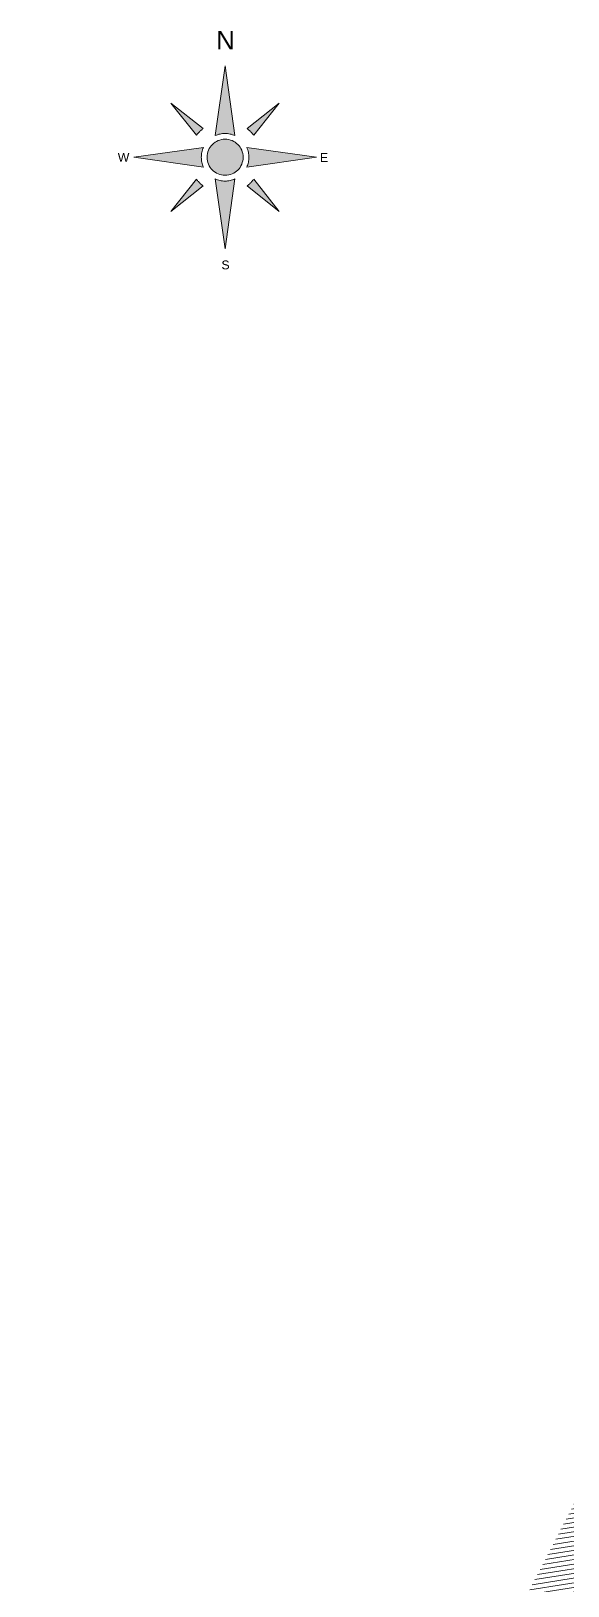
# Model space of a CAD drawing. Header units: metres. Extents: x 1223562 to 1223801, y 7191360 to 7191620.
# Drawn here: x 1223683 to 1223712.3, y 7191459.2 to 7191544.3 of the extents above; entities that cross this region are included whole.
import ezdxf
from ezdxf.enums import TextEntityAlignment as Align

# ---------------------------------------------------------------- set-up
doc = ezdxf.new("R2010")
doc.units = ezdxf.units.M
doc.linetypes.add('Socle_Continu', pattern=[2.5, 2.5, 0])
doc.layers.add('BATIH_SCS', color=201, linetype='Socle_Continu', lineweight=13)
doc.layers.add('HABIL_SCI', color=7, linetype='Socle_Continu', lineweight=13)
doc.styles.get("Standard").update_dxf_attribs({"font": 'arial.ttf'})

# ---------------------------------------------------------------- blocks, each defined once
blk = doc.blocks.new('ZP_1563')
at = {"layer": 'HABIL_SCI', "linetype": 'Socle_Continu'}
h = blk.add_hatch(color=256, dxfattribs=at)
h.paths.add_polyline_path([(-0.0538, 0.1185, -0.216351), (0.0538, 0.1185), (0, 0.5)])
h.paths.add_polyline_path([(0.2963, 0.2963), (0.1205, 0.1566, -0.064898), (0.1566, 0.1205)])
h.paths.add_polyline_path([(0.1185, -0.0538), (0.5, 0), (0.1185, 0.0538, -0.216351)])
h.paths.add_polyline_path([(0.2963, -0.2963), (0.1566, -0.1205, -0.064898), (0.1205, -0.1566)])
h.paths.add_polyline_path([(0, -0.5), (0.0538, -0.1185, -0.216351), (-0.0538, -0.1185)])
h.paths.add_polyline_path([(-0.1205, -0.1566, -0.064898), (-0.1566, -0.1205), (-0.2963, -0.2963)])
h.paths.add_polyline_path([(-0.5, 0), (-0.1185, -0.0538, -0.216351), (-0.1185, 0.0538)])
h.paths.add_polyline_path([(-0.2963, 0.2963), (-0.1566, 0.1205, -0.064898), (-0.1205, 0.1566)])
blk.add_hatch(color=256, dxfattribs=at).paths.add_polyline_path([(0.0987, 0, 1), (-0.0987, 0, 1)])
for points in [[(-0.0538, 0.1185), (0, 0.5), (0.0538, 0.1185, 0.216351)], [(-0.1566, 0.1205, -0.064898), (-0.1205, 0.1566), (-0.2963, 0.2963)], [(0.1205, 0.1566, -0.064898), (0.1566, 0.1205), (0.2963, 0.2963)], [(-0.1185, -0.0538), (-0.5, 0), (-0.1185, 0.0538, 0.216351)], [(0.1185, -0.0538, 0.216351), (0.1185, 0.0538), (0.5, 0)], [(-0.1205, -0.1566, -0.064898), (-0.1566, -0.1205), (-0.2963, -0.2963)], [(-0.0538, -0.1185, 0.216351), (0.0538, -0.1185), (0, -0.5)], [(0.1566, -0.1205, -0.064898), (0.1205, -0.1566), (0.2963, -0.2963)]]:
    blk.add_lwpolyline(points, format="xyb", close=True, dxfattribs=at)
blk.add_circle((0, 0), 0.0987, dxfattribs=at)
for s, height, p in [('N', 0.1006, (0.0024, 0.5594)), ('W', 0.0483, (-0.5556, -0.0392)), ('E', 0.0483, (0.5417, -0.0403)), ('S', 0.0483, (0.0024, -0.6275))]:
    blk.add_text(s, height=height, dxfattribs=at).set_placement(p, align=Align.BOTTOM_CENTER)
at = {"layer": 'HABIL_SCI', "linetype": 'Socle_Continu', "flags": 9}
for tag, p in [('ID', (0.9762, -0.0427)), ('NATURE', (0.9762, -0.364)), ('FAMILLE', (0.9762, -0.6853)), ('CALQUE', (0.9762, -1.0066))]:
    blk.add_attdef(tag, p, '', height=0.2, dxfattribs=at)

msp = doc.modelspace()

# ---------------------------------------------------------------- hatches: boundary and pattern name
at = {"layer": 'BATIH_SCS', "linetype": 'Socle_Continu'}
h = msp.add_hatch(dxfattribs=at)
h.set_pattern_fill('RL_1107', color=256, angle=324, pattern_type=2)
h.set_pattern_definition([(9, (0, 0), (-0.03910861626, 0.246922085149), [])])
h.paths.add_polyline_path([(1223715.221, 7191462.04), (1223715.678, 7191462.949), (1223716.233, 7191464.007), (1223716.476, 7191464.486), (1223717.052, 7191465.57), (1223718.068, 7191467.537), (1223719.743, 7191470.824), (1223720.161, 7191471.617), (1223723.001, 7191477.102), (1223724.116, 7191479.261), (1223724.827, 7191480.674), (1223728.369, 7191487.521), (1223729.933, 7191490.592), (1223729.809, 7191490.655, -0.713689), (1223729.362, 7191490.809, -0.535543), (1223729.708, 7191491.04), (1223729.749, 7191491.137), (1223728.002, 7191492.156), (1223727.26, 7191491.953), (1223701.685, 7191442.431), (1223684.443, 7191452.241), (1223682.954, 7191449.637), (1223686.743, 7191447.471), (1223687.774, 7191446.922), (1223687.773, 7191446.921), (1223688.043, 7191446.77), (1223688.066, 7191446.809), (1223691.323, 7191444.938), (1223691.297, 7191444.895), (1223691.966, 7191444.496), (1223692.478, 7191444.206), (1223694.64, 7191442.973), (1223694.98, 7191442.776), (1223696.019, 7191442.187), (1223697.189, 7191441.536), (1223697.785, 7191441.198), (1223701.033, 7191439.35), (1223701.621, 7191439.015), (1223702.807, 7191438.342, 0.15962), (1223702.897, 7191438.327, 0.245462), (1223703.007, 7191438.409), (1223703.554, 7191439.494), (1223703.921, 7191440.222), (1223708.099, 7191448.324), (1223708.732, 7191449.565), (1223709.615, 7191451.28), (1223710.016, 7191452.078), (1223712.5, 7191456.867), (1223712.931, 7191457.654)])
h.paths.add_polyline_path([(1223712.565, 7191457.343), (1223712.667, 7191457.351), (1223712.613, 7191457.253)], flags=16)
h.paths.add_polyline_path([(1223715.344, 7191462.476), (1223715.296, 7191462.572), (1223715.401, 7191462.59)], flags=16)
h.paths.add_polyline_path([(1223709.764, 7191451.768), (1223709.713, 7191451.668), (1223709.662, 7191451.757)], flags=16)
h.paths.add_polyline_path([(1223716.242, 7191464.304), (1223716.254, 7191464.317), (1223716.238, 7191464.287), (1223716.232, 7191464.253), (1223716.248, 7191464.244), (1223716.257, 7191464.24), (1223716.273, 7191464.251), (1223716.295, 7191464.296), (1223716.319, 7191464.321), (1223716.327, 7191464.317), (1223716.352, 7191464.304), (1223716.337, 7191464.274), (1223716.344, 7191464.309), (1223716.319, 7191464.321), (1223716.295, 7191464.296), (1223716.273, 7191464.251), (1223716.225, 7191464.219)], flags=16)
h.paths.add_polyline_path([(1223708.379, 7191449.061), (1223708.3, 7191448.906), (1223708.262, 7191449.023)], flags=16)
h.paths.add_polyline_path([(1223717.42, 7191466.47), (1223717.407, 7191466.633), (1223717.547, 7191466.716)], flags=16)
h.paths.add_polyline_path([(1223719.138, 7191469.819), (1223719.083, 7191469.902), (1223719.182, 7191469.906)], flags=16)
h.paths.add_polyline_path([(1223719.85, 7191471.211), (1223719.8, 7191471.301), (1223719.902, 7191471.31)], flags=16)
h.paths.add_polyline_path([(1223703.584, 7191439.964), (1223703.562, 7191439.918), (1223703.551, 7191439.867), (1223703.589, 7191439.847), (1223703.613, 7191439.864), (1223703.648, 7191439.932), (1223703.683, 7191439.971), (1223703.721, 7191439.952), (1223703.706, 7191439.874), (1223703.688, 7191439.855), (1223703.711, 7191439.9), (1223703.721, 7191439.952), (1223703.683, 7191439.971), (1223703.648, 7191439.932), (1223703.602, 7191439.841), (1223703.551, 7191439.867), (1223703.567, 7191439.944)], flags=16)
h.paths.add_polyline_path([(1223701.384, 7191439.326), (1223701.342, 7191439.336), (1223701.324, 7191439.306), (1223701.337, 7191439.285), (1223701.392, 7191439.254), (1223701.423, 7191439.222), (1223701.417, 7191439.212), (1223701.405, 7191439.192), (1223701.342, 7191439.208), (1223701.326, 7191439.223), (1223701.363, 7191439.202), (1223701.405, 7191439.192), (1223701.423, 7191439.222), (1223701.392, 7191439.254), (1223701.319, 7191439.295), (1223701.342, 7191439.336), (1223701.406, 7191439.32), (1223701.421, 7191439.305)], flags=16)
h.paths.add_polyline_path([(1223697.582, 7191441.491), (1223697.545, 7191441.512), (1223697.502, 7191441.523), (1223697.484, 7191441.492), (1223697.497, 7191441.471), (1223697.553, 7191441.439), (1223697.584, 7191441.408), (1223697.578, 7191441.397), (1223697.566, 7191441.377), (1223697.501, 7191441.393), (1223697.486, 7191441.409), (1223697.523, 7191441.387), (1223697.566, 7191441.377), (1223697.584, 7191441.408), (1223697.553, 7191441.439), (1223697.478, 7191441.482), (1223697.502, 7191441.523), (1223697.566, 7191441.507)], flags=16)
h.paths.add_polyline_path([(1223695.584, 7191442.631), (1223695.607, 7191442.52), (1223695.477, 7191442.593)], flags=16)
h.paths.add_polyline_path([(1223723.041, 7191477.252), (1223723.441, 7191478.242), (1223724.017, 7191479.141)], flags=16)
h.paths.add_polyline_path([(1223694.522, 7191443.079), (1223692.629, 7191444.158), (1223693.625, 7191443.705)], flags=16)
h.paths.add_polyline_path([(1223687.311, 7191447.364), (1223687.331, 7191447.255), (1223687.21, 7191447.32)], flags=16)
h.paths.add_polyline_path([(1223725.351, 7191481.844), (1223725.308, 7191481.95), (1223725.419, 7191481.977)], flags=16)

# ---------------------------------------------------------------- block references
at = {"layer": 'HABIL_SCI', "linetype": 'Socle_Continu', "xscale": 10, "yscale": 10, "zscale": 10}
msp.add_blockref('ZP_1563', (1223693.571, 7191537.356), dxfattribs=at)

doc.saveas('drawing.dxf')
